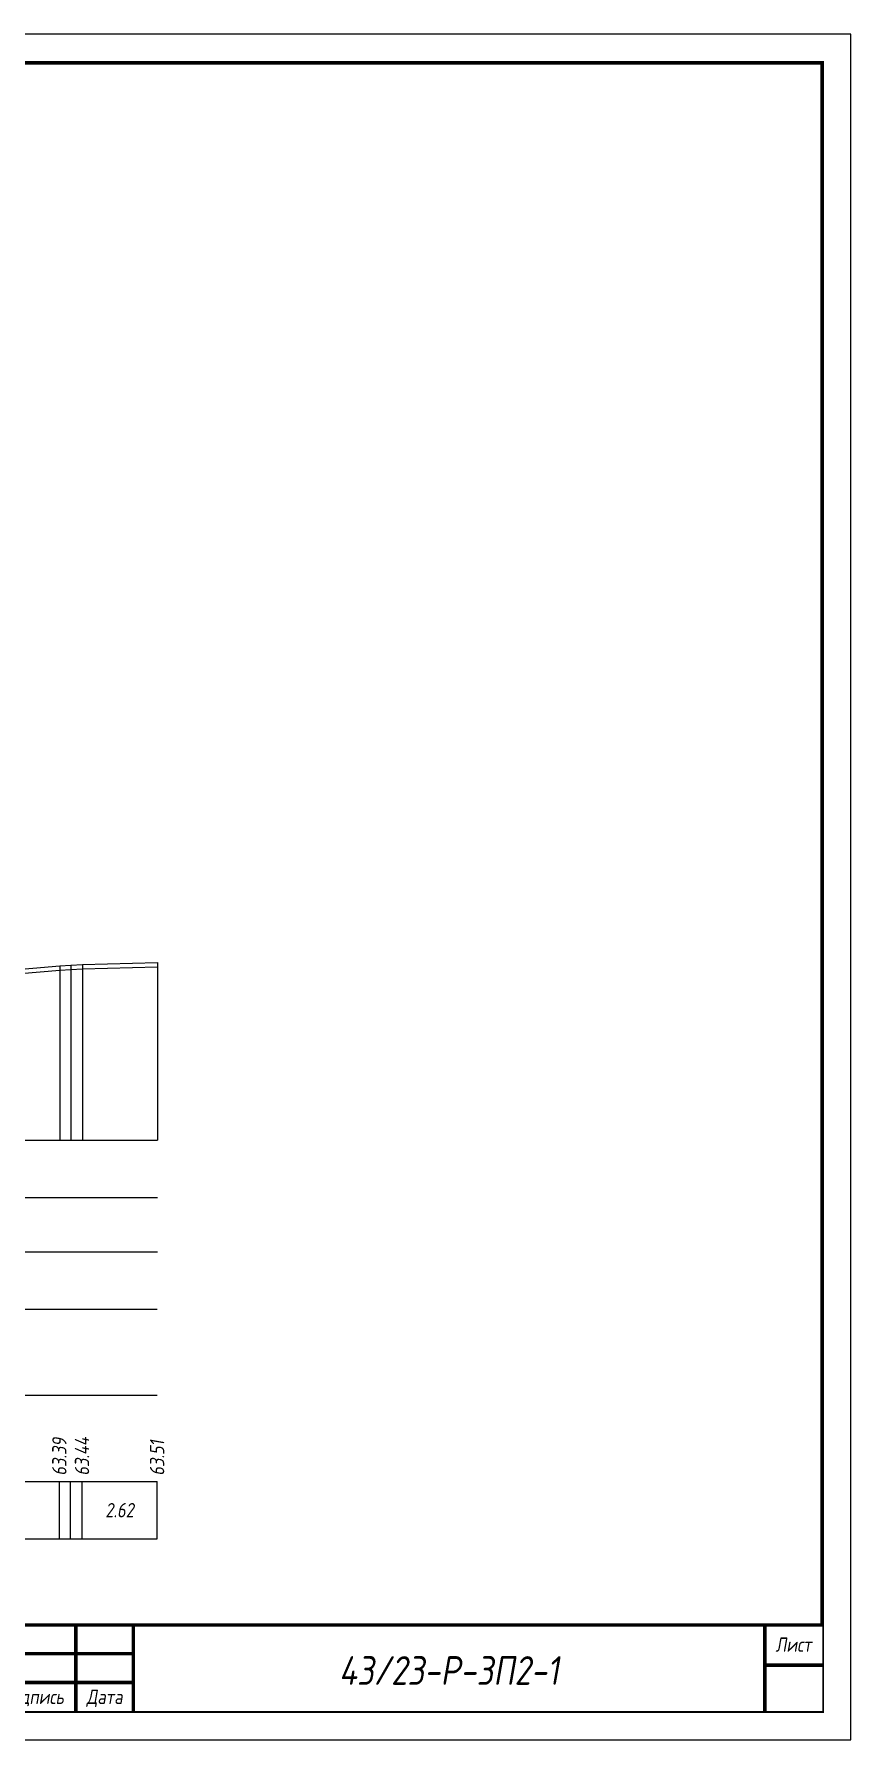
# Model space of a CAD drawing. Extents: x -717 to 1451, y -133302 to 233.
# Drawn here: x 247.7 to 389.9, y -45193.4 to -44896.4 of the extents above; entities that cross this region are included whole.
import ezdxf
from ezdxf.enums import TextEntityAlignment as Align

# ---------------------------------------------------------------- set-up
doc = ezdxf.new("R2010")
doc.units = 0
for name, color, linetype in [('Зарамочное оформление', 7, 'Continuous'), ('Код_510', 7, 'Continuous'), ('Таблица', 7, 'Continuous'), ('Черный поперечник', 3, 'Continuous')]:
    doc.layers.add(name, color=color, linetype=linetype)
doc.layers.add('Контур_2570', color=7, linetype='Continuous', true_color=0x80ff00)
doc.styles.add('М', font='romand.shx', dxfattribs={"width": 0.8, "oblique": 10, "height": 2.5})

# ---------------------------------------------------------------- blocks, each defined once
blk = doc.blocks.new('Штамп')
at = {"linetype": 'Continuous'}
blk.add_wipeout([(199.95, -411.25), (384.95, -411.25), (384.95, -426.25), (199.95, -426.25)], dxfattribs=at).dxf.layer = 'Зарамочное оформление'
at = {"layer": 'Зарамочное оформление', "linetype": 'Continuous', "lineweight": -3, "const_width": 0.6, "flags": 128}
for points in [[(199.95, -426.25), (199.95, -411.25), (384.95, -411.25)], [(209.95, -411.25), (209.95, -426.25)], [(219.95, -411.25), (219.95, -426.25)], [(229.95, -411.25), (229.95, -426.25)], [(239.95, -411.25), (239.95, -426.25)], [(254.95, -411.25), (254.95, -426.25)], [(264.95, -411.25), (264.95, -426.25)], [(374.95, -411.25), (374.95, -426.25)], [(199.95, -416.25), (264.95, -416.25)], [(374.95, -418.25), (384.95, -418.25)], [(199.95, -421.25), (264.95, -421.25)]]:
    blk.add_lwpolyline(points, dxfattribs=at)
at = {"linetype": 'Continuous', "insert": (319.95, -419.17), "char_height": 5, "width": 110, "attachment_point": 5, "style": 'М'}
blk.add_mtext('{\\Q10;\\W0.8;43/23-Р-ЗП2-1}', dxfattribs=at)
at = {"layer": 'Зарамочное оформление', "linetype": 'Continuous', "style": 'М', "oblique": 10}
for s, width, p in [('Лист', 0.8, (379.95, -414.66)), ('Изм.', 0.8, (204.95, -423.75)), ('Кол.уч.', 0.7, (214.95, -423.75)), ('Лист', 0.8, (224.95, -423.75)), ('N док.', 0.7, (235.28, -423.75)), ('Подпись', 0.8, (247.45, -423.75)), ('Дата', 0.8, (259.95, -423.75))]:
    blk.add_text(s, height=2.5, dxfattribs=dict(at, width=width)).set_placement(p, align=Align.MIDDLE_CENTER)
blk = doc.blocks.new('шифр')
blk.add_blockref('Штамп', (0, -44822))

msp = doc.modelspace()

# ---------------------------------------------------------------- linework, layer by layer
at = {"flags": 128}
msp.add_lwpolyline([(-30.054, -45193.421), (389.946, -45193.421), (389.946, -44896.421), (-30.054, -44896.421)], close=True, dxfattribs=at)
at = {"const_width": 0.6, "flags": 128}
msp.add_lwpolyline([(-10.054, -45188.421), (384.946, -45188.421), (384.946, -44901.421), (-10.054, -44901.421)], close=True, dxfattribs=at)
at = {"layer": 'Код_510'}
for p, q in [((252.074, -45158.421), (252.074, -45148.421)), ((253.999, -45158.421), (253.999, -45148.421)), ((256.024, -45158.421), (256.024, -45148.421)), ((269.1, -45158.421), (269.1, -45148.421))]:
    msp.add_line(p, q, dxfattribs=at)
at = {"layer": 'Контур_2570', "flags": 128}
msp.add_lwpolyline([(215.788, -45062.503), (252.128, -45059.384), (254.053, -45059.271), (256.078, -45059.144), (269.154, -45058.796)], dxfattribs=at)
at = {"layer": 'Таблица'}
for p, q in [((80, -45089), (269.154, -45089)), ((80, -45099), (269.154, -45099)), ((80, -45108.421), (269.154, -45108.421)), ((79.946, -45118.421), (269.1, -45118.421)), ((79.946, -45133.421), (269.1, -45133.421)), ((79.946, -45148.421), (269.1, -45148.421)), ((79.946, -45158.421), (269.1, -45158.421))]:
    msp.add_line(p, q, dxfattribs=at)
at = {"layer": 'Черный поперечник', "color": 7}
for p, q in [((252.128, -45058.634), (252.128, -45089)), ((254.053, -45058.521), (254.053, -45089)), ((256.078, -45058.394), (256.078, -45089)), ((269.154, -45058.046), (269.154, -45089))]:
    msp.add_line(p, q, dxfattribs=at)
at = {"layer": 'Черный поперечник', "flags": 128}
msp.add_lwpolyline([(80, -45065.926), (98.38, -45065.545), (100.331, -45065.392), (101.191, -45065.079), (112.639, -45061.733), (118.558, -45059.758), (133.431, -45058.693), (139.68, -45058.287), (146.455, -45058.132), (162.723, -45057.724), (163.275, -45057.731), (178.826, -45057.934), (185.462, -45058.034), (201.447, -45059.127), (207.673, -45059.462), (209.555, -45060.037), (215.227, -45061.067), (215.788, -45061.753), (252.128, -45058.634), (254.053, -45058.521), (256.078, -45058.394), (269.154, -45058.046)], dxfattribs=at)

# ---------------------------------------------------------------- texts
at = {"linetype": 'Continuous', "style": 'М', "oblique": 10, "width": 0.8}
msp.add_text('148', height=2.5, dxfattribs=at).set_placement((380.312, -45184.509), align=Align.MIDDLE)
at = {"layer": 'Код_510', "style": 'М', "oblique": 10, "width": 0.8}
for s, p in [('63.39', (252.074, -45147.421)), ('63.44', (256.024, -45147.421)), ('63.51', (269.1, -45147.421))]:
    msp.add_text(s, height=2.5, rotation=90, dxfattribs=at).set_placement(p, align=Align.MIDDLE_LEFT)
msp.add_text('2.62', height=2.5, dxfattribs=at).set_placement((262.562, -45153.421), align=Align.MIDDLE_CENTER)

# ---------------------------------------------------------------- next in the draw order: block references
msp.add_blockref('шифр', (0, 59.829))

doc.saveas('drawing.dxf')
